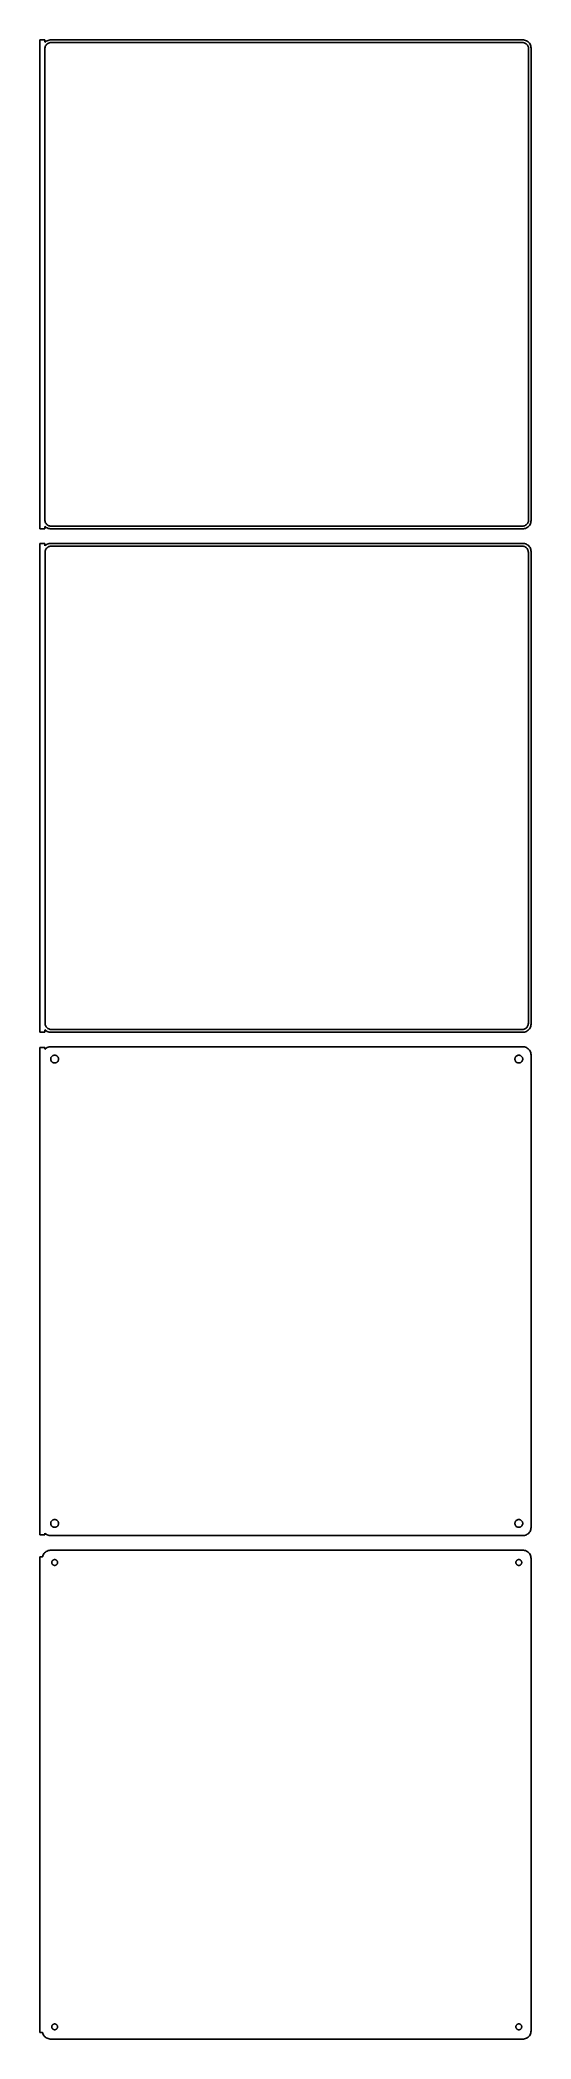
# Model space of a CAD drawing. Header units: metres. Extents: x -152 to 150, y 777 to 2004.
import ezdxf

# ---------------------------------------------------------------- set-up
doc = ezdxf.new("R2010")
doc.units = ezdxf.units.M

msp = doc.modelspace()

# ---------------------------------------------------------------- linework, layer by layer
for p, q in [((-148.5, 2003.99), (-151.5, 2003.99)), ((-151.5, 2003.99), (-151.5, 1704.01)), ((-148.5, 2002.56), (-148.5, 2003.99)), ((-148.187, 2002.85), (-148.5, 2002.56)), ((-148.219, 1999.97), (-148.005, 2000.43)), ((-147.679, 2003.22), (-148.187, 2002.85)), ((-148.005, 2000.43), (-147.736, 2000.85)), ((-147.736, 2000.85), (-147.416, 2001.24)), ((-147.129, 2003.52), (-147.679, 2003.22)), ((-147.416, 2001.24), (-147.05, 2001.58)), ((-146.545, 2003.76), (-147.129, 2003.52)), ((-147.05, 2001.58), (-146.643, 2001.88)), ((-146.643, 2001.88), (-146.203, 2002.12)), ((-145.937, 2003.91), (-146.545, 2003.76)), ((-146.203, 2002.12), (-145.736, 2002.3)), ((-145.314, 2003.99), (-145.937, 2003.91)), ((-145.736, 2002.3), (-145.25, 2002.43)), ((145.314, 2003.99), (-145.314, 2003.99)), ((-145.25, 2002.43), (-144.751, 2002.49)), ((-144.751, 2002.49), (144.751, 2002.49)), ((144.751, 2002.49), (145.25, 2002.43)), ((145.25, 2002.43), (145.736, 2002.3)), ((145.937, 2003.91), (145.314, 2003.99)), ((145.736, 2002.3), (146.203, 2002.12)), ((146.545, 2003.76), (145.937, 2003.91)), ((146.203, 2002.12), (146.643, 2001.88)), ((147.129, 2003.52), (146.545, 2003.76)), ((146.643, 2001.88), (147.05, 2001.58)), ((147.05, 2001.58), (147.416, 2001.24)), ((147.679, 2003.22), (147.129, 2003.52)), ((147.416, 2001.24), (147.736, 2000.85)), ((148.187, 2002.85), (147.679, 2003.22)), ((147.736, 2000.85), (148.005, 2000.43)), ((148.005, 2000.43), (148.219, 1999.97)), ((148.645, 2002.42), (148.187, 2002.85)), ((149.045, 2001.94), (148.645, 2002.42)), ((149.382, 2001.41), (149.045, 2001.94)), ((149.649, 2000.84), (149.382, 2001.41)), ((149.843, 2000.24), (149.649, 2000.84)), ((149.961, 1999.63), (149.843, 2000.24)), ((-148.5, 1998.5), (-148.468, 1999)), ((-148.5, 1709.5), (-148.5, 1998.5)), ((-148.468, 1999), (-148.374, 1999.49)), ((-148.374, 1999.49), (-148.219, 1999.97)), ((148.219, 1999.97), (148.374, 1999.49)), ((148.374, 1999.49), (148.468, 1999)), ((148.468, 1999), (148.5, 1998.5)), ((148.5, 1998.5), (148.5, 1709.5)), ((150, 1999), (149.961, 1999.63)), ((150, 1709), (150, 1999)), ((-148.468, 1709), (-148.5, 1709.5)), ((-148.374, 1708.51), (-148.468, 1709)), ((-148.219, 1708.03), (-148.374, 1708.51)), ((-148.005, 1707.57), (-148.219, 1708.03)), ((-147.736, 1707.15), (-148.005, 1707.57)), ((-147.416, 1706.76), (-147.736, 1707.15)), ((-147.05, 1706.42), (-147.416, 1706.76)), ((-146.643, 1706.12), (-147.05, 1706.42)), ((-146.203, 1705.88), (-146.643, 1706.12)), ((-145.736, 1705.7), (-146.203, 1705.88)), ((-145.25, 1705.57), (-145.736, 1705.7)), ((-144.751, 1705.51), (-145.25, 1705.57)), ((144.751, 1705.51), (-144.751, 1705.51)), ((145.25, 1705.57), (144.751, 1705.51)), ((145.736, 1705.7), (145.25, 1705.57)), ((146.203, 1705.88), (145.736, 1705.7)), ((146.643, 1706.12), (146.203, 1705.88)), ((147.05, 1706.42), (146.643, 1706.12)), ((147.416, 1706.76), (147.05, 1706.42)), ((147.736, 1707.15), (147.416, 1706.76)), ((148.005, 1707.57), (147.736, 1707.15)), ((148.219, 1708.03), (148.005, 1707.57)), ((148.187, 1705.15), (148.645, 1705.58)), ((148.374, 1708.51), (148.219, 1708.03)), ((148.468, 1709), (148.374, 1708.51)), ((148.5, 1709.5), (148.468, 1709)), ((148.645, 1705.58), (149.045, 1706.06)), ((149.045, 1706.06), (149.382, 1706.59)), ((149.382, 1706.59), (149.649, 1707.16)), ((149.649, 1707.16), (149.843, 1707.76)), ((149.843, 1707.76), (149.961, 1708.37)), ((149.961, 1708.37), (150, 1709)), ((-151.5, 1704.01), (-148.5, 1704.01)), ((-148.5, 1694.99), (-151.5, 1694.99)), ((-151.5, 1694.99), (-151.5, 1395.01)), ((-148.5, 1705.44), (-148.187, 1705.15)), ((-148.5, 1704.01), (-148.5, 1705.44)), ((-148.5, 1693.56), (-148.5, 1694.99)), ((-148.187, 1693.85), (-148.5, 1693.56)), ((-148.187, 1705.15), (-147.679, 1704.78)), ((-147.679, 1694.22), (-148.187, 1693.85)), ((-147.679, 1704.78), (-147.129, 1704.48)), ((-147.129, 1694.52), (-147.679, 1694.22)), ((-147.129, 1704.48), (-146.545, 1704.24)), ((-146.545, 1694.76), (-147.129, 1694.52)), ((-146.545, 1704.24), (-145.937, 1704.09)), ((-145.937, 1694.91), (-146.545, 1694.76)), ((-145.937, 1704.09), (-145.314, 1704.01)), ((-145.314, 1694.99), (-145.937, 1694.91)), ((-145.697, 1693.18), (-145.226, 1693.3)), ((-145.314, 1704.01), (145.314, 1704.01)), ((145.314, 1694.99), (-145.314, 1694.99)), ((-145.226, 1693.3), (-144.743, 1693.36)), ((-144.743, 1693.36), (144.743, 1693.36)), ((144.743, 1693.36), (145.226, 1693.3)), ((145.226, 1693.3), (145.697, 1693.18)), ((145.314, 1704.01), (145.937, 1704.09)), ((145.937, 1694.91), (145.314, 1694.99)), ((145.937, 1704.09), (146.545, 1704.24)), ((146.545, 1694.76), (145.937, 1694.91)), ((146.545, 1704.24), (147.129, 1704.48)), ((147.129, 1694.52), (146.545, 1694.76)), ((147.129, 1704.48), (147.679, 1704.78)), ((147.679, 1694.22), (147.129, 1694.52)), ((147.679, 1704.78), (148.187, 1705.15)), ((148.187, 1693.85), (147.679, 1694.22)), ((148.645, 1693.42), (148.187, 1693.85)), ((149.045, 1692.94), (148.645, 1693.42)), ((-148.373, 1689.5), (-148.342, 1689.99)), ((-148.373, 1400.5), (-148.373, 1689.5)), ((-148.342, 1689.99), (-148.251, 1690.46)), ((-148.251, 1690.46), (-148.101, 1690.93)), ((-148.101, 1690.93), (-147.894, 1691.37)), ((-147.894, 1691.37), (-147.633, 1691.78)), ((-147.633, 1691.78), (-147.323, 1692.15)), ((-147.323, 1692.15), (-146.969, 1692.48)), ((-146.969, 1692.48), (-146.575, 1692.77)), ((-146.575, 1692.77), (-146.149, 1693)), ((-146.149, 1693), (-145.697, 1693.18)), ((145.697, 1693.18), (146.149, 1693)), ((146.149, 1693), (146.575, 1692.77)), ((146.575, 1692.77), (146.969, 1692.48)), ((146.969, 1692.48), (147.323, 1692.15)), ((147.323, 1692.15), (147.633, 1691.78)), ((147.633, 1691.78), (147.894, 1691.37)), ((147.894, 1691.37), (148.101, 1690.93)), ((148.101, 1690.93), (148.251, 1690.46)), ((148.251, 1690.46), (148.342, 1689.99)), ((148.342, 1689.99), (148.373, 1689.5)), ((148.373, 1689.5), (148.373, 1400.5)), ((149.382, 1692.41), (149.045, 1692.94)), ((149.649, 1691.84), (149.382, 1692.41)), ((149.843, 1691.24), (149.649, 1691.84)), ((149.961, 1690.63), (149.843, 1691.24)), ((150, 1690), (149.961, 1690.63)), ((150, 1400), (150, 1690)), ((-148.342, 1400.01), (-148.373, 1400.5)), ((-148.251, 1399.54), (-148.342, 1400.01)), ((-148.101, 1399.07), (-148.251, 1399.54)), ((-147.894, 1398.63), (-148.101, 1399.07)), ((148.101, 1399.07), (147.894, 1398.63)), ((148.251, 1399.54), (148.101, 1399.07)), ((148.342, 1400.01), (148.251, 1399.54)), ((148.373, 1400.5), (148.342, 1400.01)), ((149.649, 1398.16), (149.843, 1398.76)), ((149.843, 1398.76), (149.961, 1399.37)), ((149.961, 1399.37), (150, 1400)), ((-151.5, 1395.01), (-148.5, 1395.01)), ((-148.5, 1396.44), (-148.187, 1396.15)), ((-148.5, 1395.01), (-148.5, 1396.44)), ((-148.187, 1396.15), (-147.679, 1395.78)), ((-147.633, 1398.22), (-147.894, 1398.63)), ((-147.679, 1395.78), (-147.129, 1395.48)), ((-147.323, 1397.85), (-147.633, 1398.22)), ((-146.969, 1397.52), (-147.323, 1397.85)), ((-147.129, 1395.48), (-146.545, 1395.24)), ((-146.575, 1397.23), (-146.969, 1397.52)), ((-146.149, 1397), (-146.575, 1397.23)), ((-146.545, 1395.24), (-145.937, 1395.09)), ((-145.697, 1396.82), (-146.149, 1397)), ((-145.937, 1395.09), (-145.314, 1395.01)), ((-145.226, 1396.7), (-145.697, 1396.82)), ((-145.314, 1395.01), (145.314, 1395.01)), ((-144.743, 1396.64), (-145.226, 1396.7)), ((144.743, 1396.64), (-144.743, 1396.64)), ((145.226, 1396.7), (144.743, 1396.64)), ((145.697, 1396.82), (145.226, 1396.7)), ((145.314, 1395.01), (145.937, 1395.09)), ((146.149, 1397), (145.697, 1396.82)), ((145.937, 1395.09), (146.545, 1395.24)), ((146.575, 1397.23), (146.149, 1397)), ((146.545, 1395.24), (147.129, 1395.48)), ((146.969, 1397.52), (146.575, 1397.23)), ((147.323, 1397.85), (146.969, 1397.52)), ((147.129, 1395.48), (147.679, 1395.78)), ((147.633, 1398.22), (147.323, 1397.85)), ((147.894, 1398.63), (147.633, 1398.22)), ((147.679, 1395.78), (148.187, 1396.15)), ((148.187, 1396.15), (148.645, 1396.58)), ((148.645, 1396.58), (149.045, 1397.06)), ((149.045, 1397.06), (149.382, 1397.59)), ((149.382, 1397.59), (149.649, 1398.16)), ((-148.5, 1385.61), (-151.5, 1385.61)), ((-151.5, 1385.61), (-151.5, 1086.39)), ((-148.5, 1384.56), (-148.5, 1385.61)), ((-148.187, 1384.85), (-148.5, 1384.56)), ((-147.679, 1385.22), (-148.187, 1384.85)), ((-147.129, 1385.52), (-147.679, 1385.22)), ((-146.545, 1385.76), (-147.129, 1385.52)), ((-145.937, 1385.91), (-146.545, 1385.76)), ((-145.314, 1385.99), (-145.937, 1385.91)), ((145.314, 1385.99), (-145.314, 1385.99)), ((-144.9, 1378.5), (-144.881, 1378.8)), ((-144.881, 1378.2), (-144.9, 1378.5)), ((-144.881, 1378.8), (-144.825, 1379.1)), ((-144.825, 1377.9), (-144.881, 1378.2)), ((-144.825, 1379.1), (-144.731, 1379.38)), ((-144.731, 1377.62), (-144.825, 1377.9)), ((-144.731, 1379.38), (-144.603, 1379.66)), ((-144.603, 1377.34), (-144.731, 1377.62)), ((-144.603, 1379.66), (-144.442, 1379.91)), ((-144.442, 1377.09), (-144.603, 1377.34)), ((-144.442, 1379.91), (-144.25, 1380.14)), ((-144.25, 1376.86), (-144.442, 1377.09)), ((-144.25, 1380.14), (-144.03, 1380.35)), ((-144.03, 1376.65), (-144.25, 1376.86)), ((-144.03, 1380.35), (-143.786, 1380.53)), ((-143.786, 1376.47), (-144.03, 1376.65)), ((-143.786, 1380.53), (-143.522, 1380.67)), ((-143.522, 1376.33), (-143.786, 1376.47)), ((-143.522, 1380.67), (-143.242, 1380.78)), ((-143.242, 1376.22), (-143.522, 1376.33)), ((-143.242, 1380.78), (-142.95, 1380.86)), ((-142.95, 1376.14), (-143.242, 1376.22)), ((-142.95, 1380.86), (-142.651, 1380.9)), ((-142.651, 1376.1), (-142.95, 1376.14)), ((-142.651, 1380.9), (-142.349, 1380.9)), ((-142.349, 1376.1), (-142.651, 1376.1)), ((-142.349, 1380.9), (-142.05, 1380.86)), ((-142.05, 1376.14), (-142.349, 1376.1)), ((-142.05, 1380.86), (-141.758, 1380.78)), ((-141.758, 1376.22), (-142.05, 1376.14)), ((-141.758, 1380.78), (-141.478, 1380.67)), ((-141.478, 1376.33), (-141.758, 1376.22)), ((-141.478, 1380.67), (-141.214, 1380.53)), ((-141.214, 1376.47), (-141.478, 1376.33)), ((-141.214, 1380.53), (-140.97, 1380.35)), ((-140.97, 1376.65), (-141.214, 1376.47)), ((-140.97, 1380.35), (-140.75, 1380.14)), ((-140.75, 1376.86), (-140.97, 1376.65)), ((-140.75, 1380.14), (-140.558, 1379.91)), ((-140.558, 1377.09), (-140.75, 1376.86)), ((-140.558, 1379.91), (-140.397, 1379.66)), ((-140.397, 1377.34), (-140.558, 1377.09)), ((-140.397, 1379.66), (-140.269, 1379.38)), ((-140.269, 1377.62), (-140.397, 1377.34)), ((-140.269, 1379.38), (-140.175, 1379.1)), ((-140.175, 1377.9), (-140.269, 1377.62)), ((-140.175, 1379.1), (-140.119, 1378.8)), ((-140.119, 1378.2), (-140.175, 1377.9)), ((-140.119, 1378.8), (-140.1, 1378.5)), ((-140.1, 1378.5), (-140.119, 1378.2)), ((140.1, 1378.5), (140.119, 1378.8)), ((140.119, 1378.2), (140.1, 1378.5)), ((140.119, 1378.8), (140.175, 1379.1)), ((140.175, 1377.9), (140.119, 1378.2)), ((140.175, 1379.1), (140.269, 1379.38)), ((140.269, 1377.62), (140.175, 1377.9)), ((140.269, 1379.38), (140.397, 1379.66)), ((140.397, 1377.34), (140.269, 1377.62)), ((140.397, 1379.66), (140.558, 1379.91)), ((140.558, 1377.09), (140.397, 1377.34)), ((140.558, 1379.91), (140.75, 1380.14)), ((140.75, 1376.86), (140.558, 1377.09)), ((140.75, 1380.14), (140.97, 1380.35)), ((140.97, 1376.65), (140.75, 1376.86)), ((140.97, 1380.35), (141.214, 1380.53)), ((141.214, 1376.47), (140.97, 1376.65)), ((141.214, 1380.53), (141.478, 1380.67)), ((141.478, 1376.33), (141.214, 1376.47)), ((141.478, 1380.67), (141.758, 1380.78)), ((141.758, 1376.22), (141.478, 1376.33)), ((141.758, 1380.78), (142.05, 1380.86)), ((142.05, 1376.14), (141.758, 1376.22)), ((142.05, 1380.86), (142.349, 1380.9)), ((142.349, 1376.1), (142.05, 1376.14)), ((142.349, 1380.9), (142.651, 1380.9)), ((142.651, 1376.1), (142.349, 1376.1)), ((142.651, 1380.9), (142.95, 1380.86)), ((142.95, 1376.14), (142.651, 1376.1)), ((142.95, 1380.86), (143.242, 1380.78)), ((143.242, 1376.22), (142.95, 1376.14)), ((143.242, 1380.78), (143.522, 1380.67)), ((143.522, 1376.33), (143.242, 1376.22)), ((143.522, 1380.67), (143.786, 1380.53)), ((143.786, 1376.47), (143.522, 1376.33)), ((143.786, 1380.53), (144.03, 1380.35)), ((144.03, 1376.65), (143.786, 1376.47)), ((144.03, 1380.35), (144.25, 1380.14)), ((144.25, 1376.86), (144.03, 1376.65)), ((144.25, 1380.14), (144.442, 1379.91)), ((144.442, 1377.09), (144.25, 1376.86)), ((144.442, 1379.91), (144.603, 1379.66)), ((144.603, 1377.34), (144.442, 1377.09)), ((144.603, 1379.66), (144.731, 1379.38)), ((144.731, 1377.62), (144.603, 1377.34)), ((144.731, 1379.38), (144.825, 1379.1)), ((144.825, 1377.9), (144.731, 1377.62)), ((144.825, 1379.1), (144.881, 1378.8)), ((144.881, 1378.2), (144.825, 1377.9)), ((144.881, 1378.8), (144.9, 1378.5)), ((144.9, 1378.5), (144.881, 1378.2)), ((145.937, 1385.91), (145.314, 1385.99)), ((146.545, 1385.76), (145.937, 1385.91)), ((147.129, 1385.52), (146.545, 1385.76)), ((147.679, 1385.22), (147.129, 1385.52)), ((148.187, 1384.85), (147.679, 1385.22)), ((148.645, 1384.42), (148.187, 1384.85)), ((149.045, 1383.94), (148.645, 1384.42)), ((149.382, 1383.41), (149.045, 1383.94)), ((149.649, 1382.84), (149.382, 1383.41)), ((149.843, 1382.24), (149.649, 1382.84)), ((149.961, 1381.63), (149.843, 1382.24)), ((150, 1381), (149.961, 1381.63)), ((150, 1091), (150, 1381)), ((-144.9, 1093.5), (-144.881, 1093.8)), ((-144.881, 1093.2), (-144.9, 1093.5)), ((-144.881, 1093.8), (-144.825, 1094.1)), ((-144.825, 1092.9), (-144.881, 1093.2)), ((-144.825, 1094.1), (-144.731, 1094.38)), ((-144.731, 1092.62), (-144.825, 1092.9)), ((-144.731, 1094.38), (-144.603, 1094.66)), ((-144.603, 1092.34), (-144.731, 1092.62)), ((-144.603, 1094.66), (-144.442, 1094.91)), ((-144.442, 1092.09), (-144.603, 1092.34)), ((-144.442, 1094.91), (-144.25, 1095.14)), ((-144.25, 1091.86), (-144.442, 1092.09)), ((-144.25, 1095.14), (-144.03, 1095.35)), ((-144.03, 1095.35), (-143.786, 1095.53)), ((-143.786, 1095.53), (-143.522, 1095.67)), ((-143.522, 1095.67), (-143.242, 1095.78)), ((-143.242, 1095.78), (-142.95, 1095.86)), ((-142.95, 1095.86), (-142.651, 1095.9)), ((-142.651, 1095.9), (-142.349, 1095.9)), ((-142.349, 1095.9), (-142.05, 1095.86)), ((-142.05, 1095.86), (-141.758, 1095.78)), ((-141.758, 1095.78), (-141.478, 1095.67)), ((-141.478, 1095.67), (-141.214, 1095.53)), ((-141.214, 1095.53), (-140.97, 1095.35)), ((-140.97, 1095.35), (-140.75, 1095.14)), ((-140.75, 1095.14), (-140.558, 1094.91)), ((-140.558, 1092.09), (-140.75, 1091.86)), ((-140.558, 1094.91), (-140.397, 1094.66)), ((-140.397, 1092.34), (-140.558, 1092.09)), ((-140.397, 1094.66), (-140.269, 1094.38)), ((-140.269, 1092.62), (-140.397, 1092.34)), ((-140.269, 1094.38), (-140.175, 1094.1)), ((-140.175, 1092.9), (-140.269, 1092.62)), ((-140.175, 1094.1), (-140.119, 1093.8)), ((-140.119, 1093.2), (-140.175, 1092.9)), ((-140.119, 1093.8), (-140.1, 1093.5)), ((-140.1, 1093.5), (-140.119, 1093.2)), ((140.1, 1093.5), (140.119, 1093.8)), ((140.119, 1093.2), (140.1, 1093.5)), ((140.119, 1093.8), (140.175, 1094.1)), ((140.175, 1092.9), (140.119, 1093.2)), ((140.175, 1094.1), (140.269, 1094.38)), ((140.269, 1092.62), (140.175, 1092.9)), ((140.269, 1094.38), (140.397, 1094.66)), ((140.397, 1092.34), (140.269, 1092.62)), ((140.397, 1094.66), (140.558, 1094.91)), ((140.558, 1092.09), (140.397, 1092.34)), ((140.558, 1094.91), (140.75, 1095.14)), ((140.75, 1091.86), (140.558, 1092.09)), ((140.75, 1095.14), (140.97, 1095.35)), ((140.97, 1095.35), (141.214, 1095.53)), ((141.214, 1095.53), (141.478, 1095.67)), ((141.478, 1095.67), (141.758, 1095.78)), ((141.758, 1095.78), (142.05, 1095.86)), ((142.05, 1095.86), (142.349, 1095.9)), ((142.349, 1095.9), (142.651, 1095.9)), ((142.651, 1095.9), (142.95, 1095.86)), ((142.95, 1095.86), (143.242, 1095.78)), ((143.242, 1095.78), (143.522, 1095.67)), ((143.522, 1095.67), (143.786, 1095.53)), ((143.786, 1095.53), (144.03, 1095.35)), ((144.03, 1095.35), (144.25, 1095.14)), ((144.25, 1095.14), (144.442, 1094.91)), ((144.442, 1092.09), (144.25, 1091.86)), ((144.442, 1094.91), (144.603, 1094.66)), ((144.603, 1092.34), (144.442, 1092.09)), ((144.603, 1094.66), (144.731, 1094.38)), ((144.731, 1092.62), (144.603, 1092.34)), ((144.731, 1094.38), (144.825, 1094.1)), ((144.825, 1092.9), (144.731, 1092.62)), ((144.825, 1094.1), (144.881, 1093.8)), ((144.881, 1093.2), (144.825, 1092.9)), ((144.881, 1093.8), (144.9, 1093.5)), ((144.9, 1093.5), (144.881, 1093.2)), ((-151.5, 1086.39), (-148.5, 1086.39)), ((-148.5, 1086.39), (-148.5, 1087.44)), ((-148.5, 1087.44), (-148.187, 1087.15)), ((-148.187, 1087.15), (-147.679, 1086.78)), ((-147.679, 1086.78), (-147.129, 1086.48)), ((-147.129, 1086.48), (-146.545, 1086.24)), ((-146.545, 1086.24), (-145.937, 1086.09)), ((-145.937, 1086.09), (-145.314, 1086.01)), ((-145.314, 1086.01), (145.314, 1086.01)), ((-144.03, 1091.65), (-144.25, 1091.86)), ((-143.786, 1091.47), (-144.03, 1091.65)), ((-143.522, 1091.33), (-143.786, 1091.47)), ((-143.242, 1091.22), (-143.522, 1091.33)), ((-142.95, 1091.14), (-143.242, 1091.22)), ((-142.651, 1091.1), (-142.95, 1091.14)), ((-142.349, 1091.1), (-142.651, 1091.1)), ((-142.05, 1091.14), (-142.349, 1091.1)), ((-141.758, 1091.22), (-142.05, 1091.14)), ((-141.478, 1091.33), (-141.758, 1091.22)), ((-141.214, 1091.47), (-141.478, 1091.33)), ((-140.97, 1091.65), (-141.214, 1091.47)), ((-140.75, 1091.86), (-140.97, 1091.65)), ((140.97, 1091.65), (140.75, 1091.86)), ((141.214, 1091.47), (140.97, 1091.65)), ((141.478, 1091.33), (141.214, 1091.47)), ((141.758, 1091.22), (141.478, 1091.33)), ((142.05, 1091.14), (141.758, 1091.22)), ((142.349, 1091.1), (142.05, 1091.14)), ((142.651, 1091.1), (142.349, 1091.1)), ((142.95, 1091.14), (142.651, 1091.1)), ((143.242, 1091.22), (142.95, 1091.14)), ((143.522, 1091.33), (143.242, 1091.22)), ((143.786, 1091.47), (143.522, 1091.33)), ((144.03, 1091.65), (143.786, 1091.47)), ((144.25, 1091.86), (144.03, 1091.65)), ((145.314, 1086.01), (145.937, 1086.09)), ((145.937, 1086.09), (146.545, 1086.24)), ((146.545, 1086.24), (147.129, 1086.48)), ((147.129, 1086.48), (147.679, 1086.78)), ((147.679, 1086.78), (148.187, 1087.15)), ((148.187, 1087.15), (148.645, 1087.58)), ((148.645, 1087.58), (149.045, 1088.06)), ((149.045, 1088.06), (149.382, 1088.59)), ((149.382, 1088.59), (149.649, 1089.16)), ((149.649, 1089.16), (149.843, 1089.76)), ((149.843, 1089.76), (149.961, 1090.37)), ((149.961, 1090.37), (150, 1091)), ((-149.9, 1072.94), (-151.5, 1072.94)), ((-151.5, 1072.94), (-151.5, 781.056)), ((-149.843, 1073.24), (-149.9, 1072.94)), ((-149.649, 1073.84), (-149.843, 1073.24)), ((-149.382, 1074.41), (-149.649, 1073.84)), ((-149.045, 1074.94), (-149.382, 1074.41)), ((-148.645, 1075.42), (-149.045, 1074.94)), ((-148.187, 1075.85), (-148.645, 1075.42)), ((-147.679, 1076.22), (-148.187, 1075.85)), ((-147.129, 1076.52), (-147.679, 1076.22)), ((-146.545, 1076.76), (-147.129, 1076.52)), ((-145.937, 1076.91), (-146.545, 1076.76)), ((-145.314, 1076.99), (-145.937, 1076.91)), ((145.314, 1076.99), (-145.314, 1076.99)), ((-144.3, 1069.5), (-144.286, 1069.73)), ((-144.286, 1069.27), (-144.3, 1069.5)), ((-144.286, 1069.73), (-144.243, 1069.95)), ((-144.243, 1069.05), (-144.286, 1069.27)), ((-144.243, 1069.95), (-144.174, 1070.16)), ((-144.174, 1068.84), (-144.243, 1069.05)), ((-144.174, 1070.16), (-144.077, 1070.37)), ((-144.077, 1068.63), (-144.174, 1068.84)), ((-144.077, 1070.37), (-143.956, 1070.56)), ((-143.956, 1068.44), (-144.077, 1068.63)), ((-143.956, 1070.56), (-143.812, 1070.73)), ((-143.812, 1068.27), (-143.956, 1068.44)), ((-143.812, 1070.73), (-143.647, 1070.89)), ((-143.647, 1068.11), (-143.812, 1068.27)), ((-143.647, 1070.89), (-143.464, 1071.02)), ((-143.464, 1067.98), (-143.647, 1068.11)), ((-143.464, 1071.02), (-143.266, 1071.13)), ((-143.266, 1067.87), (-143.464, 1067.98)), ((-143.266, 1071.13), (-143.056, 1071.21)), ((-143.056, 1067.79), (-143.266, 1067.87)), ((-143.056, 1071.21), (-142.837, 1071.27)), ((-142.837, 1067.73), (-143.056, 1067.79)), ((-142.837, 1071.27), (-142.613, 1071.3)), ((-142.613, 1067.7), (-142.837, 1067.73)), ((-142.613, 1071.3), (-142.387, 1071.3)), ((-142.387, 1067.7), (-142.613, 1067.7)), ((-142.387, 1071.3), (-142.163, 1071.27)), ((-142.163, 1067.73), (-142.387, 1067.7)), ((-142.163, 1071.27), (-141.944, 1071.21)), ((-141.944, 1067.79), (-142.163, 1067.73)), ((-141.944, 1071.21), (-141.734, 1071.13)), ((-141.734, 1067.87), (-141.944, 1067.79)), ((-141.734, 1071.13), (-141.536, 1071.02)), ((-141.536, 1067.98), (-141.734, 1067.87)), ((-141.536, 1071.02), (-141.353, 1070.89)), ((-141.353, 1068.11), (-141.536, 1067.98)), ((-141.353, 1070.89), (-141.188, 1070.73)), ((-141.188, 1068.27), (-141.353, 1068.11)), ((-141.188, 1070.73), (-141.044, 1070.56)), ((-141.044, 1068.44), (-141.188, 1068.27)), ((-141.044, 1070.56), (-140.923, 1070.37)), ((-140.923, 1068.63), (-141.044, 1068.44)), ((-140.923, 1070.37), (-140.826, 1070.16)), ((-140.826, 1068.84), (-140.923, 1068.63)), ((-140.826, 1070.16), (-140.757, 1069.95)), ((-140.757, 1069.05), (-140.826, 1068.84)), ((-140.757, 1069.95), (-140.714, 1069.73)), ((-140.714, 1069.27), (-140.757, 1069.05)), ((-140.714, 1069.73), (-140.7, 1069.5)), ((-140.7, 1069.5), (-140.714, 1069.27)), ((140.7, 1069.5), (140.714, 1069.73)), ((140.714, 1069.27), (140.7, 1069.5)), ((140.714, 1069.73), (140.757, 1069.95)), ((140.757, 1069.05), (140.714, 1069.27)), ((140.757, 1069.95), (140.826, 1070.16)), ((140.826, 1068.84), (140.757, 1069.05)), ((140.826, 1070.16), (140.923, 1070.37)), ((140.923, 1068.63), (140.826, 1068.84)), ((140.923, 1070.37), (141.044, 1070.56)), ((141.044, 1068.44), (140.923, 1068.63)), ((141.044, 1070.56), (141.188, 1070.73)), ((141.188, 1068.27), (141.044, 1068.44)), ((141.188, 1070.73), (141.353, 1070.89)), ((141.353, 1068.11), (141.188, 1068.27)), ((141.353, 1070.89), (141.536, 1071.02)), ((141.536, 1067.98), (141.353, 1068.11)), ((141.536, 1071.02), (141.734, 1071.13)), ((141.734, 1067.87), (141.536, 1067.98)), ((141.734, 1071.13), (141.944, 1071.21)), ((141.944, 1067.79), (141.734, 1067.87)), ((141.944, 1071.21), (142.163, 1071.27)), ((142.163, 1067.73), (141.944, 1067.79)), ((142.163, 1071.27), (142.387, 1071.3)), ((142.387, 1067.7), (142.163, 1067.73)), ((142.387, 1071.3), (142.613, 1071.3)), ((142.613, 1067.7), (142.387, 1067.7)), ((142.613, 1071.3), (142.837, 1071.27)), ((142.837, 1067.73), (142.613, 1067.7)), ((142.837, 1071.27), (143.056, 1071.21)), ((143.056, 1067.79), (142.837, 1067.73)), ((143.056, 1071.21), (143.266, 1071.13)), ((143.266, 1067.87), (143.056, 1067.79)), ((143.266, 1071.13), (143.464, 1071.02)), ((143.464, 1067.98), (143.266, 1067.87)), ((143.464, 1071.02), (143.647, 1070.89)), ((143.647, 1068.11), (143.464, 1067.98)), ((143.647, 1070.89), (143.812, 1070.73)), ((143.812, 1068.27), (143.647, 1068.11)), ((143.812, 1070.73), (143.956, 1070.56)), ((143.956, 1068.44), (143.812, 1068.27)), ((143.956, 1070.56), (144.077, 1070.37)), ((144.077, 1068.63), (143.956, 1068.44)), ((144.077, 1070.37), (144.174, 1070.16)), ((144.174, 1068.84), (144.077, 1068.63)), ((144.174, 1070.16), (144.243, 1069.95)), ((144.243, 1069.05), (144.174, 1068.84)), ((144.243, 1069.95), (144.286, 1069.73)), ((144.286, 1069.27), (144.243, 1069.05)), ((144.286, 1069.73), (144.3, 1069.5)), ((144.3, 1069.5), (144.286, 1069.27)), ((145.937, 1076.91), (145.314, 1076.99)), ((146.545, 1076.76), (145.937, 1076.91)), ((147.129, 1076.52), (146.545, 1076.76)), ((147.679, 1076.22), (147.129, 1076.52)), ((148.187, 1075.85), (147.679, 1076.22)), ((148.645, 1075.42), (148.187, 1075.85)), ((149.045, 1074.94), (148.645, 1075.42)), ((149.382, 1074.41), (149.045, 1074.94)), ((149.649, 1073.84), (149.382, 1074.41)), ((149.843, 1073.24), (149.649, 1073.84)), ((149.961, 1072.63), (149.843, 1073.24)), ((150, 1072), (149.961, 1072.63)), ((150, 782), (150, 1072)), ((-144.174, 785.163), (-144.077, 785.367)), ((-144.077, 785.367), (-143.956, 785.558)), ((-143.956, 785.558), (-143.812, 785.732)), ((-143.812, 785.732), (-143.647, 785.887)), ((-143.647, 785.887), (-143.464, 786.02)), ((-143.464, 786.02), (-143.266, 786.129)), ((-143.266, 786.129), (-143.056, 786.212)), ((-143.056, 786.212), (-142.837, 786.268)), ((-142.837, 786.268), (-142.613, 786.296)), ((-142.613, 786.296), (-142.387, 786.296)), ((-142.387, 786.296), (-142.163, 786.268)), ((-142.163, 786.268), (-141.944, 786.212)), ((-141.944, 786.212), (-141.734, 786.129)), ((-141.734, 786.129), (-141.536, 786.02)), ((-141.536, 786.02), (-141.353, 785.887)), ((-141.353, 785.887), (-141.188, 785.732)), ((-141.188, 785.732), (-141.044, 785.558)), ((-141.044, 785.558), (-140.923, 785.367)), ((-140.923, 785.367), (-140.826, 785.163)), ((140.826, 785.163), (140.923, 785.367)), ((140.923, 785.367), (141.044, 785.558)), ((141.044, 785.558), (141.188, 785.732)), ((141.188, 785.732), (141.353, 785.887)), ((141.353, 785.887), (141.536, 786.02)), ((141.536, 786.02), (141.734, 786.129)), ((141.734, 786.129), (141.944, 786.212)), ((141.944, 786.212), (142.163, 786.268)), ((142.163, 786.268), (142.387, 786.296)), ((142.387, 786.296), (142.613, 786.296)), ((142.613, 786.296), (142.837, 786.268)), ((142.837, 786.268), (143.056, 786.212)), ((143.056, 786.212), (143.266, 786.129)), ((143.266, 786.129), (143.464, 786.02)), ((143.464, 786.02), (143.647, 785.887)), ((143.647, 785.887), (143.812, 785.732)), ((143.812, 785.732), (143.956, 785.558)), ((143.956, 785.558), (144.077, 785.367)), ((144.077, 785.367), (144.174, 785.163)), ((-151.5, 781.056), (-149.9, 781.056)), ((-149.9, 781.056), (-149.843, 780.757)), ((-149.843, 780.757), (-149.649, 780.159)), ((-149.649, 780.159), (-149.382, 779.591)), ((-149.382, 779.591), (-149.045, 779.061)), ((-149.045, 779.061), (-148.645, 778.577)), ((-148.645, 778.577), (-148.187, 778.147)), ((-148.187, 778.147), (-147.679, 777.778)), ((-147.679, 777.778), (-147.129, 777.476)), ((-147.129, 777.476), (-146.545, 777.245)), ((-146.545, 777.245), (-145.937, 777.089)), ((-145.937, 777.089), (-145.314, 777.01)), ((-145.314, 777.01), (145.314, 777.01)), ((-144.3, 784.5), (-144.286, 784.726)), ((-144.286, 784.274), (-144.3, 784.5)), ((-144.286, 784.726), (-144.243, 784.948)), ((-144.243, 784.052), (-144.286, 784.274)), ((-144.243, 784.948), (-144.174, 785.163)), ((-144.174, 783.837), (-144.243, 784.052)), ((-144.077, 783.633), (-144.174, 783.837)), ((-143.956, 783.442), (-144.077, 783.633)), ((-143.812, 783.268), (-143.956, 783.442)), ((-143.647, 783.113), (-143.812, 783.268)), ((-143.464, 782.98), (-143.647, 783.113)), ((-143.266, 782.871), (-143.464, 782.98)), ((-143.056, 782.788), (-143.266, 782.871)), ((-142.837, 782.732), (-143.056, 782.788)), ((-142.613, 782.704), (-142.837, 782.732)), ((-142.387, 782.704), (-142.613, 782.704)), ((-142.163, 782.732), (-142.387, 782.704)), ((-141.944, 782.788), (-142.163, 782.732)), ((-141.734, 782.871), (-141.944, 782.788)), ((-141.536, 782.98), (-141.734, 782.871)), ((-141.353, 783.113), (-141.536, 782.98)), ((-141.188, 783.268), (-141.353, 783.113)), ((-141.044, 783.442), (-141.188, 783.268)), ((-140.923, 783.633), (-141.044, 783.442)), ((-140.826, 783.837), (-140.923, 783.633)), ((-140.826, 785.163), (-140.757, 784.948)), ((-140.757, 784.052), (-140.826, 783.837)), ((-140.757, 784.948), (-140.714, 784.726)), ((-140.714, 784.274), (-140.757, 784.052)), ((-140.714, 784.726), (-140.7, 784.5)), ((-140.7, 784.5), (-140.714, 784.274)), ((140.7, 784.5), (140.714, 784.726)), ((140.714, 784.274), (140.7, 784.5)), ((140.714, 784.726), (140.757, 784.948)), ((140.757, 784.052), (140.714, 784.274)), ((140.757, 784.948), (140.826, 785.163)), ((140.826, 783.837), (140.757, 784.052)), ((140.923, 783.633), (140.826, 783.837)), ((141.044, 783.442), (140.923, 783.633)), ((141.188, 783.268), (141.044, 783.442)), ((141.353, 783.113), (141.188, 783.268)), ((141.536, 782.98), (141.353, 783.113)), ((141.734, 782.871), (141.536, 782.98)), ((141.944, 782.788), (141.734, 782.871)), ((142.163, 782.732), (141.944, 782.788)), ((142.387, 782.704), (142.163, 782.732)), ((142.613, 782.704), (142.387, 782.704)), ((142.837, 782.732), (142.613, 782.704)), ((143.056, 782.788), (142.837, 782.732)), ((143.266, 782.871), (143.056, 782.788)), ((143.464, 782.98), (143.266, 782.871)), ((143.647, 783.113), (143.464, 782.98)), ((143.812, 783.268), (143.647, 783.113)), ((143.956, 783.442), (143.812, 783.268)), ((144.077, 783.633), (143.956, 783.442)), ((144.174, 783.837), (144.077, 783.633)), ((144.174, 785.163), (144.243, 784.948)), ((144.243, 784.052), (144.174, 783.837)), ((144.243, 784.948), (144.286, 784.726)), ((144.286, 784.274), (144.243, 784.052)), ((144.286, 784.726), (144.3, 784.5)), ((144.3, 784.5), (144.286, 784.274)), ((145.314, 777.01), (145.937, 777.089)), ((145.937, 777.089), (146.545, 777.245)), ((146.545, 777.245), (147.129, 777.476)), ((147.129, 777.476), (147.679, 777.778)), ((147.679, 777.778), (148.187, 778.147)), ((148.187, 778.147), (148.645, 778.577)), ((148.645, 778.577), (149.045, 779.061)), ((149.045, 779.061), (149.382, 779.591)), ((149.382, 779.591), (149.649, 780.159)), ((149.649, 780.159), (149.843, 780.757)), ((149.843, 780.757), (149.961, 781.373)), ((149.961, 781.373), (150, 782))]:
    msp.add_line(p, q)

doc.saveas('drawing.dxf')
